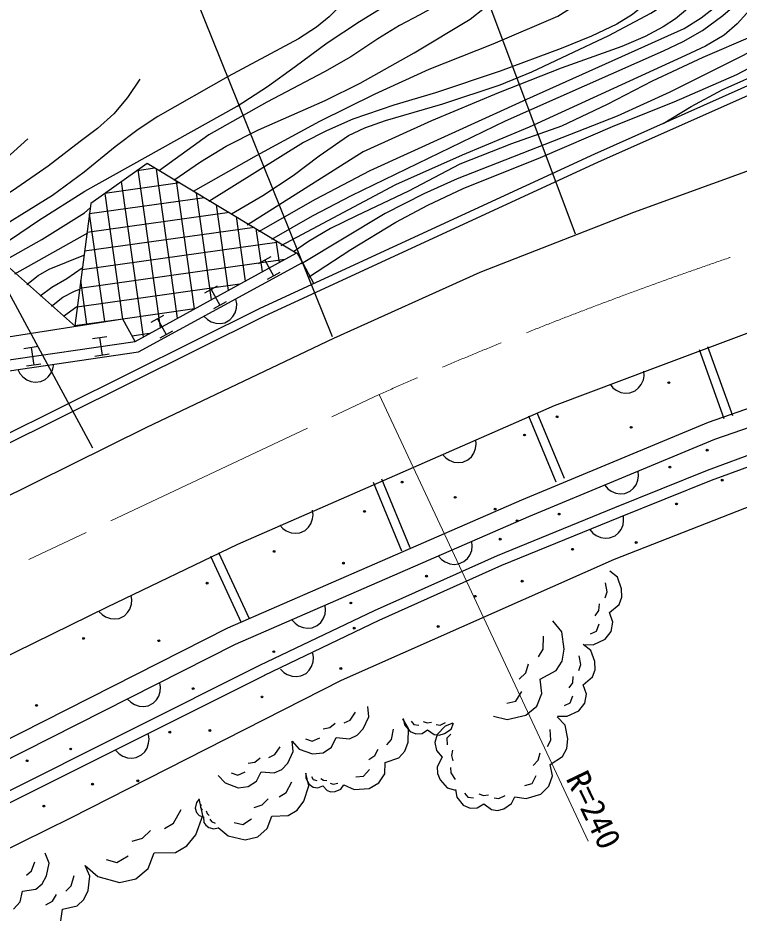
# Model space of a CAD drawing. Units: millimetres, scale not verified. Extents: x 40000 to 680000, y 20000 to 380000.
# Drawn here: x 90325 to 130134, y 243728 to 293199 of the extents above; entities that cross this region are included whole.
import ezdxf
from ezdxf.enums import TextEntityAlignment as Align

# ---------------------------------------------------------------- set-up
doc = ezdxf.new("R2010")
doc.units = ezdxf.units.MM
doc.header["$LTSCALE"] = 1000
doc.linetypes.add('CHAIN', pattern=[18.5, 12, -1.5, 3.5, -1.5])
for name, color, linetype, lineweight in [('M-BGD', 7, 'Continuous', 25), ('M-BGD-EXST', 7, 'Continuous', 25), ('M-BMK', 2, 'CHAIN', 13), ('M-STR-HTXT', 7, 'Continuous', 13), ('M-STR-STRC', 7, 'Continuous', 25)]:
    doc.layers.add(name, color=color, linetype=linetype, lineweight=lineweight)
doc.styles.add('ＭＳ ゴシック', font='')
doc.styles.get('ＭＳ ゴシック').set_extended_font_data('MS Gothic')

msp = doc.modelspace()

# ---------------------------------------------------------------- linework, layer by layer
at = {"layer": 'M-BGD'}
for p, q in [((122176, 285704), (131329, 289786)), ((122383, 285249), (131526, 289326)), ((103693, 277178), (122176, 285704)), ((97453, 285157), (94356, 282955)), ((105680, 280205), (97453, 285157)), ((103909, 276727), (122383, 285249)), ((97880, 284903), (96902, 284765)), ((98195, 276109), (96969, 284813)), ((99133, 276621), (97974, 284847)), ((99254, 284087), (95130, 283506)), ((97257, 275598), (96051, 284160)), ((100070, 277132), (99076, 284192)), ((96109, 276575), (95133, 283508)), ((101008, 277644), (100178, 283538)), ((100628, 283270), (94279, 282376)), ((94356, 282955), (93460, 276202)), ((101946, 278155), (101280, 282883)), ((102002, 282454), (94142, 281347)), ((95119, 276435), (94281, 282389)), ((102884, 278667), (102382, 282228)), ((103376, 281638), (94006, 280318)), ((103822, 279178), (103484, 281574)), ((90158, 279071), (94181, 281340)), ((93503, 276163), (88277, 280790)), ((104750, 280821), (93870, 279289)), ((104760, 279690), (104586, 280919)), ((96789, 275342), (105680, 280205)), ((103607, 279641), (104309, 280025)), ((105697, 280201), (105689, 280264)), ((106035, 279702), (105748, 280229)), ((105063, 279856), (93733, 278260)), ((96982, 274764), (106035, 279702)), ((103958, 279833), (104438, 278956)), ((106035, 279702), (106655, 278524)), ((104789, 279148), (104087, 278764)), ((94129, 276296), (93791, 278696)), ((102567, 278494), (93597, 277231)), ((100644, 278020), (101345, 278404)), ((100995, 278212), (101474, 277335)), ((102405, 277416), (102361, 277665)), ((75284, 263055), (103693, 277178)), ((92848, 276732), (93573, 277270)), ((100071, 277133), (96109, 276575)), ((101825, 277527), (101123, 277143)), ((102313, 276912), (102394, 277183)), ((102394, 277183), (102405, 277416)), ((75497, 262603), (103909, 276727)), ((96109, 276575), (88311, 275343)), ((96109, 276575), (93460, 276202)), ((96789, 275342), (96109, 276575)), ((97680, 276399), (98382, 276783)), ((98031, 276591), (98511, 275714)), ((100601, 276716), (100785, 276542)), ((100785, 276542), (100986, 276423)), ((102020, 276527), (102194, 276711)), ((102194, 276711), (102313, 276912)), ((100986, 276423), (101257, 276342)), ((101257, 276342), (101490, 276331)), ((101490, 276331), (101739, 276375)), ((101739, 276375), (102020, 276527)), ((94433, 275505), (95224, 275620)), ((94829, 275563), (94972, 274573)), ((97575, 275771), (96626, 275638)), ((98861, 275906), (98160, 275522)), ((125666, 273948), (130727, 275850)), ((85459, 273697), (96789, 275342)), ((90656, 274957), (91448, 275072)), ((85649, 273118), (96982, 274764)), ((91052, 275014), (91196, 274025)), ((95368, 274631), (94577, 274516)), ((129313, 271065), (127944, 274877)), ((129783, 271234), (128414, 275046)), ((91592, 274082), (90800, 273967)), ((92260, 273836), (92305, 274085)), ((90326, 273797), (90439, 273571)), ((92001, 273394), (92170, 273620)), ((92170, 273620), (92260, 273836)), ((119946, 271802), (125666, 273948)), ((124889, 273446), (124878, 273698)), ((137304, 273960), (128425, 270856)), ((90439, 273571), (90587, 273390)), ((90587, 273390), (90813, 273221)), ((90813, 273221), (91029, 273131)), ((91029, 273131), (91278, 273087)), ((91278, 273087), (91594, 273133)), ((91594, 273133), (91820, 273246)), ((91820, 273246), (92001, 273394)), ((124734, 272957), (124849, 273216)), ((124849, 273216), (124889, 273446)), ((123011, 272981), (123172, 272785)), ((123172, 272785), (123356, 272642)), ((123356, 272642), (123614, 272527)), ((124097, 272498), (124395, 272613)), ((124395, 272613), (124591, 272774)), ((124591, 272774), (124734, 272957)), ((137619, 273011), (128783, 269922)), ((123614, 272527), (123844, 272486)), ((123844, 272486), (124097, 272498)), ((110835, 267812), (119946, 271802)), ((120037, 267580), (118531, 271207)), ((120499, 267772), (118992, 271399)), ((128425, 270856), (118119, 266572)), ((128389, 268241), (133678, 270190)), ((115592, 269430), (115621, 269661)), ((115621, 269661), (115598, 269913)), ((128783, 269922), (118511, 265652)), ((128605, 267682), (133875, 269623)), ((115356, 268976), (115490, 269166)), ((115490, 269166), (115592, 269430)), ((113768, 269106), (113938, 268919)), ((113938, 268919), (114129, 268784)), ((114129, 268784), (114392, 268682)), ((114392, 268682), (114624, 268653)), ((114624, 268653), (114876, 268677)), ((114876, 268677), (115168, 268806)), ((115168, 268806), (115356, 268976)), ((123270, 266176), (128389, 268241)), ((124588, 267918), (124570, 268171)), ((102456, 264154), (110835, 267812)), ((111981, 263952), (110410, 267737)), ((135294, 268023), (123240, 263306)), ((123496, 265621), (128605, 267682)), ((124446, 267426), (124554, 267688)), ((124554, 267688), (124588, 267918)), ((111519, 263760), (109948, 267546)), ((122723, 267403), (122889, 267212)), ((122889, 267212), (123077, 267073)), ((124117, 267073), (124308, 267239)), ((124308, 267239), (124446, 267426)), ((123077, 267073), (123338, 266966)), ((123338, 266966), (123569, 266931)), ((123569, 266931), (123821, 266950)), ((123821, 266950), (124117, 267073)), ((118119, 266572), (101898, 259512)), ((116799, 263532), (123270, 266176)), ((106622, 265772), (106595, 266023)), ((106595, 265540), (106622, 265772)), ((123763, 265455), (123747, 265707)), ((118511, 265652), (102323, 258607)), ((104774, 265197), (104946, 265011)), ((106363, 265083), (106496, 265275)), ((106496, 265275), (106595, 265540)), ((117035, 262981), (123496, 265621)), ((123617, 264964), (123727, 265225)), ((123727, 265225), (123763, 265455)), ((104946, 265011), (105138, 264879)), ((105138, 264879), (105403, 264779)), ((105403, 264779), (105635, 264753)), ((105635, 264753), (105886, 264779)), ((105886, 264779), (106178, 264911)), ((106178, 264911), (106363, 265083)), ((121894, 264955), (122058, 264762)), ((122058, 264762), (122245, 264622)), ((123285, 264613), (123477, 264778)), ((123477, 264778), (123617, 264964)), ((115403, 264038), (115381, 264290)), ((122245, 264622), (122505, 264512)), ((122505, 264512), (122736, 264476)), ((122736, 264476), (122988, 264493)), ((122988, 264493), (123285, 264613)), ((95274, 260696), (102456, 264154)), ((115270, 263543), (115373, 263807)), ((115373, 263807), (115403, 264038)), ((102659, 259808), (100968, 263465)), ((103113, 260018), (101421, 263674)), ((123240, 263306), (108172, 256624)), ((110006, 260489), (116799, 263532)), ((113547, 263492), (113716, 263304)), ((113716, 263304), (113906, 263168)), ((114653, 263057), (114946, 263184)), ((114946, 263184), (115134, 263354)), ((115134, 263354), (115270, 263543)), ((110259, 259945), (117035, 262981)), ((113906, 263168), (114169, 263064)), ((114169, 263064), (114401, 263034)), ((114401, 263034), (114653, 263057)), ((123418, 262318), (122991, 262655)), ((123648, 261687), (123418, 262318)), ((122854, 261516), (122758, 262008)), ((96619, 261067), (96585, 261317)), ((122738, 261192), (122854, 261516)), ((123518, 260819), (123663, 261224)), ((123663, 261224), (123648, 261687)), ((96508, 260567), (96599, 260834)), ((96599, 260834), (96619, 261067)), ((107310, 260515), (107287, 260767)), ((122394, 260493), (122430, 260846)), ((122990, 260370), (123518, 260819)), ((79915, 253149), (95274, 260696)), ((94789, 260437), (94967, 260257)), ((94967, 260257), (95162, 260130)), ((96201, 260193), (96381, 260371)), ((96381, 260371), (96508, 260567)), ((103683, 257461), (110006, 260489)), ((107176, 260021), (107279, 260284)), ((107279, 260284), (107310, 260515)), ((122197, 260199), (122394, 260493)), ((123167, 259848), (122990, 260370)), ((95162, 260130), (95430, 260039)), ((95430, 260039), (95662, 260019)), ((95662, 260019), (95913, 260053)), ((95913, 260053), (96201, 260193)), ((103942, 256920), (110259, 259945)), ((105453, 259969), (105623, 259781)), ((105623, 259781), (105812, 259646)), ((106852, 259662), (107040, 259831)), ((107040, 259831), (107176, 260021)), ((120355, 259312), (119856, 259916)), ((122258, 259354), (122404, 259758)), ((123073, 259334), (123167, 259848)), ((101898, 259512), (81694, 249287)), ((105812, 259646), (106076, 259542)), ((106076, 259542), (106307, 259512)), ((106307, 259512), (106559, 259534)), ((106559, 259534), (106852, 259662)), ((120487, 258352), (120355, 259312)), ((121927, 259199), (122258, 259354)), ((122736, 258907), (123073, 259334)), ((119317, 258352), (119330, 259075)), ((122076, 258597), (122736, 258907)), ((102323, 258607), (82112, 248378)), ((119054, 257932), (119317, 258352)), ((120368, 257695), (120487, 258352)), ((121949, 258281), (121532, 258610)), ((121532, 258610), (122076, 258597)), ((122173, 257664), (121949, 258281)), ((106647, 257889), (106612, 258139)), ((106628, 257656), (106647, 257889)), ((121399, 257497), (121304, 257978)), ((82750, 246995), (103683, 257461)), ((104820, 257252), (104998, 257072)), ((106411, 257192), (106537, 257388)), ((106537, 257388), (106628, 257656)), ((118357, 257051), (118515, 257537)), ((120040, 257169), (120368, 257695)), ((121285, 257181), (121399, 257497)), ((122189, 257212), (122173, 257664)), ((83001, 246450), (103951, 256924)), ((104998, 257072), (105194, 256946)), ((105194, 256946), (105462, 256856)), ((105462, 256856), (105694, 256837)), ((105694, 256837), (105945, 256872)), ((105945, 256872), (106232, 257014)), ((106232, 257014), (106411, 257192)), ((117989, 256696), (118357, 257051)), ((119159, 256696), (120040, 257169)), ((120949, 256498), (120984, 256843)), ((121531, 256378), (122046, 256817)), ((122046, 256817), (122189, 257212)), ((108172, 256624), (93235, 249025)), ((98200, 256251), (98163, 256501)), ((119251, 255908), (119159, 256696)), ((120756, 256211), (120949, 256498)), ((121704, 255869), (121531, 256378)), ((98095, 255750), (98183, 256019)), ((98183, 256019), (98200, 256251)), ((117818, 255487), (118147, 256013)), ((118962, 255211), (119251, 255908)), ((120816, 255386), (120958, 255781)), ((121613, 255366), (121704, 255869)), ((96379, 255598), (96558, 255420)), ((96558, 255420), (96756, 255296)), ((96756, 255296), (97024, 255208)), ((97507, 255228), (97793, 255373)), ((97793, 255373), (97971, 255552)), ((97971, 255552), (98095, 255750)), ((117306, 255369), (117818, 255487)), ((120493, 255234), (120816, 255386)), ((121283, 254949), (121613, 255366)), ((97024, 255208), (97257, 255191)), ((97257, 255191), (97507, 255228)), ((108666, 254438), (108969, 254881)), ((109701, 254610), (109637, 255188)), ((118357, 254711), (118962, 255211)), ((120638, 254646), (121283, 254949)), ((108332, 254284), (108666, 254438)), ((109392, 253961), (109701, 254610)), ((111887, 253976), (111579, 254514)), ((111591, 254528), (111670, 254183)), ((112026, 254374), (112177, 254191)), ((112700, 254366), (112918, 254289)), ((112918, 254289), (113146, 254323)), ((113637, 254164), (113932, 254305)), ((116570, 254659), (117332, 254475)), ((117332, 254475), (118357, 254711)), ((120525, 254166), (120088, 254623)), ((120107, 254659), (120638, 254646)), ((107168, 253951), (107541, 254021)), ((107541, 254021), (107837, 254259)), ((109051, 253602), (109392, 253961)), ((110949, 253368), (111056, 253929)), ((111670, 254183), (111973, 253816)), ((111861, 253212), (111887, 253976)), ((111973, 253816), (112297, 253673)), ((112177, 254191), (112456, 254164)), ((112637, 253697), (112937, 253893)), ((112937, 253893), (113306, 253633)), ((113414, 254185), (113637, 254164)), ((113904, 254102), (113476, 253643)), ((113874, 253692), (114235, 253939)), ((114342, 254266), (113904, 254102)), ((114235, 253939), (114378, 254262)), ((119745, 253334), (119714, 253916)), ((120686, 253401), (120525, 254166)), ((97561, 253390), (97526, 253641)), ((97542, 253158), (97561, 253390)), ((106204, 253406), (106570, 253270)), ((106570, 253270), (106988, 253463)), ((107630, 252948), (107894, 253475)), ((107894, 253475), (108633, 253410)), ((108633, 253410), (109051, 253602)), ((110688, 253076), (110949, 253368)), ((112297, 253673), (112637, 253697)), ((113306, 253633), (113584, 253607)), ((113476, 253643), (113344, 253194)), ((113584, 253607), (113874, 253692)), ((114215, 253669), (114002, 253439)), ((114002, 253439), (114015, 253069)), ((119558, 252980), (119745, 253334)), ((120629, 252866), (120686, 253401)), ((97326, 252694), (97452, 252890)), ((97452, 252890), (97542, 253158)), ((104509, 252530), (104805, 252964)), ((105521, 252699), (105459, 253265)), ((105459, 253265), (105857, 252840)), ((105857, 252840), (106589, 252570)), ((107167, 252634), (107630, 252948)), ((110028, 252483), (110216, 252841)), ((111680, 252715), (111861, 253212)), ((113344, 253194), (113434, 252752)), ((120395, 252424), (120629, 252866)), ((95734, 252754), (95912, 252574)), ((95912, 252574), (96108, 252448)), ((96108, 252448), (96376, 252357)), ((96376, 252357), (96609, 252339)), ((96609, 252339), (96859, 252373)), ((96859, 252373), (97146, 252515)), ((97146, 252515), (97326, 252694)), ((103408, 252123), (103698, 252355)), ((104182, 252380), (104509, 252530)), ((105218, 252065), (105521, 252699)), ((106589, 252570), (107167, 252634)), ((109694, 252256), (110028, 252483)), ((110605, 252099), (111354, 252350)), ((111354, 252350), (111680, 252715)), ((113434, 252752), (113743, 252393)), ((113743, 252393), (113465, 251865)), ((114321, 252784), (114258, 252486)), ((114258, 252486), (114342, 252193)), ((119049, 252232), (119147, 252632)), ((119714, 251992), (120395, 252424)), ((103044, 252054), (103408, 252123)), ((104885, 251713), (105218, 252065)), ((110571, 251473), (110605, 252099)), ((113465, 251865), (113479, 251495)), ((114208, 251817), (114218, 251522)), ((118773, 251925), (119049, 252232)), ((119834, 251363), (119714, 251992)), ((101371, 251383), (101760, 250968)), ((102100, 251521), (102458, 251388)), ((102458, 251388), (102867, 251577)), ((103495, 251073), (103753, 251588)), ((103753, 251588), (104476, 251525)), ((104476, 251525), (104885, 251713)), ((106379, 250809), (106212, 251510)), ((106219, 251514), (106224, 251236)), ((106528, 251325), (106615, 251160)), ((108983, 251313), (109399, 251337)), ((109399, 251337), (109725, 251702)), ((110252, 250969), (110571, 251473)), ((113479, 251495), (113640, 251131)), ((114218, 251522), (114453, 251160)), ((118705, 250942), (118939, 251384)), ((119641, 250786), (119834, 251363)), ((101760, 250968), (102476, 250703)), ((103042, 250766), (103495, 251073)), ((105134, 250437), (105437, 251029)), ((106224, 251236), (106397, 250905)), ((106397, 250905), (106623, 250743)), ((106615, 251160), (106825, 251094)), ((107046, 251210), (107200, 251115)), ((107200, 251115), (107382, 251105)), ((107565, 250955), (107733, 250903)), ((107733, 250903), (107983, 250963)), ((108156, 250632), (108319, 250858)), ((108315, 250859), (108884, 250614)), ((109714, 250661), (110252, 250969)), ((113640, 251131), (114025, 250700)), ((118300, 250818), (118705, 250942)), ((102476, 250703), (103042, 250766)), ((104746, 250196), (105134, 250437)), ((106099, 249964), (106379, 250809)), ((106623, 250743), (106888, 250706)), ((106888, 250706), (107151, 250808)), ((107151, 250808), (107392, 250548)), ((107392, 250548), (107602, 250483)), ((107602, 250483), (107838, 250501)), ((107838, 250501), (108156, 250632)), ((108884, 250614), (109714, 250661)), ((114025, 250700), (114474, 250568)), ((114473, 250597), (114557, 250188)), ((114982, 250403), (115155, 250183)), ((115776, 250374), (116030, 250277)), ((118373, 250100), (119184, 250350)), ((119184, 250350), (119641, 250786)), ((100175, 249883), (100112, 249567)), ((100323, 250073), (100175, 249883)), ((100528, 249179), (100339, 250083)), ((103815, 249752), (104142, 250089)), ((105736, 249469), (106099, 249964)), ((114557, 250188), (114903, 249748)), ((115155, 250183), (115482, 250144)), ((116030, 250277), (116300, 250311)), ((116612, 250141), (116874, 250110)), ((116874, 250110), (117226, 250267)), ((117139, 249546), (117572, 249827)), ((117572, 249827), (117750, 250204)), ((117749, 250204), (118373, 250100)), ((98920, 248748), (99330, 249494)), ((100112, 249567), (100175, 249335)), ((100175, 249335), (100333, 249167)), ((100428, 249778), (100396, 249620)), ((100396, 249620), (100502, 249462)), ((100713, 249420), (100765, 249272)), ((103367, 249608), (103815, 249752)), ((105251, 249168), (105736, 249469)), ((114903, 249748), (115281, 249570)), ((115281, 249570), (115682, 249588)), ((115682, 249588), (116041, 249811)), ((116041, 249811), (116468, 249494)), ((116468, 249494), (116796, 249454)), ((116796, 249454), (117139, 249546)), ((93235, 249025), (83931, 244431)), ((100139, 248107), (100528, 249179)), ((100333, 249167), (100565, 249093)), ((100565, 249093), (100586, 248787)), ((100765, 249272), (100881, 249167)), ((100923, 248966), (101008, 248840)), ((101008, 248840), (101208, 248745)), ((102737, 248679), (103221, 248980)), ((104090, 248446), (104333, 249134)), ((104333, 249134), (105251, 249168)), ((98416, 248454), (98920, 248748)), ((100586, 248787), (100692, 248629)), ((100692, 248629), (100860, 248513)), ((100860, 248513), (101145, 248429)), ((101145, 248429), (101377, 248492)), ((101371, 248501), (101926, 248040)), ((102266, 248789), (102737, 248679)), ((103569, 247988), (104090, 248446)), ((96629, 247750), (97207, 247918)), ((97207, 247918), (97638, 248338)), ((99656, 247487), (100139, 248107)), ((101926, 248040), (102868, 247820)), ((102868, 247820), (103569, 247988)), ((99025, 247119), (99656, 247487)), ((92041, 246539), (91835, 247083)), ((95789, 246583), (96419, 246951)), ((97512, 246236), (97848, 247109)), ((97848, 247109), (99025, 247119)), ((91082, 246113), (91264, 246618)), ((91903, 245833), (92041, 246539)), ((94033, 246404), (94727, 245795)), ((94302, 245819), (94035, 246406)), ((95190, 246741), (95789, 246583)), ((90796, 245881), (91082, 246113)), ((96829, 245669), (97512, 246236)), ((91306, 245109), (91663, 245400)), ((91663, 245400), (91903, 245833)), ((93272, 245279), (93437, 245850)), ((94201, 245028), (94302, 245819)), ((94727, 245795), (95925, 245480)), ((95925, 245480), (96829, 245669)), ((90450, 244412), (90575, 244988)), ((90575, 244988), (91306, 245109)), ((92973, 245001), (93272, 245279)), ((93967, 244532), (94201, 245028)), ((90081, 243992), (90450, 244412)), ((91863, 244247), (92232, 244450)), ((92232, 244450), (92461, 244803)), ((93593, 244184), (93967, 244532)), ((92697, 243351), (92793, 243997)), ((92793, 243997), (93593, 244184))]:
    msp.add_line(p, q, dxfattribs=at)
for points in [[(103620, 281415), (106753, 283191), (109778, 284785), (118409, 288705), (127103, 292624), (128046, 293206), (129026, 293969), (129434, 294410), (129826, 295042), (130005, 295594), (130106, 296387), (130089, 297819), (129939, 299419), (129767, 300075), (129462, 300808), (128880, 301883)], [(127358, 301646), (127966, 300610), (128550, 299397), (128803, 298634), (128945, 297846), (128962, 297225), (128865, 296426), (128653, 295684), (128316, 294956), (127934, 294388), (127395, 293792), (126622, 293148), (125935, 292700), (124957, 292178), (123666, 291628), (120305, 290420), (116846, 289066), (113156, 287512), (109382, 285800), (102977, 281753)], [(104334, 280980), (106587, 282279), (108740, 283397), (117232, 287519), (125967, 291377), (127052, 291889), (128119, 292507), (129236, 293337), (130310, 294262), (131154, 295053), (131964, 295957), (132409, 296615), (132716, 297249), (132945, 298015), (133064, 298817), (133078, 299832), (132995, 300676), (132882, 301429)], [(133748, 301288), (134007, 300316), (134159, 299329), (134153, 298720), (134015, 297917), (133814, 297342), (133427, 296655), (131912, 295056), (130563, 293455), (130034, 292866), (129312, 292255), (128280, 291648), (127184, 291127), (118550, 287166), (114847, 285621), (111174, 283976), (104844, 280623)], [(102122, 282375), (103846, 283390), (105516, 284492), (106945, 285591), (108581, 286704), (109481, 287130), (110614, 287538), (113776, 288460), (116941, 289497), (118691, 290220), (120677, 291160), (122950, 292237), (125259, 293457), (125902, 293873), (126675, 294526), (127043, 294993), (127289, 295486), (127448, 296071), (127497, 296677), (127446, 297276), (127259, 298060), (126900, 299013), (126290, 300274), (125802, 301173)], [(136662, 300944), (136494, 299556), (136198, 298023), (135900, 297060), (135496, 296144), (135088, 295471), (134462, 294689), (133736, 293987), (132935, 293363), (131950, 292743), (130877, 292193), (128125, 291013), (125345, 289705), (122858, 288417), (120334, 287231), (117574, 286246), (114718, 285117), (111879, 283639), (109021, 282274), (107584, 281571), (106370, 280856), (105544, 280295)], [(124881, 300660), (125379, 300017), (125858, 299194), (126042, 298631), (126174, 297836), (126230, 297039), (126182, 296034), (126068, 295563), (125820, 295019), (125479, 294519), (124921, 293924), (124247, 293386), (123395, 292860), (121995, 292191), (120321, 291514), (116952, 290267), (113382, 289058), (111080, 288376), (108820, 287602), (107350, 286968), (106093, 286321), (100864, 283066)], [(100013, 283627), (103488, 285607), (106998, 287493), (110046, 289001), (113030, 290362), (116552, 291763), (120125, 293305), (120977, 293830), (121647, 294370), (122322, 295103), (122886, 295871), (123201, 296406), (123464, 297155), (123496, 297584), (123408, 298172), (122749, 300027)], [(98931, 284235), (100410, 285263), (101818, 286123), (103606, 287021), (105450, 287832), (107282, 288632), (109211, 289596), (112193, 291264), (115281, 293124), (116078, 293756), (116946, 294587), (117891, 295770), (119010, 296980), (119616, 297505), (120110, 298099), (120280, 298462), (120348, 298929), (120268, 299655)], [(116779, 297874), (115743, 296660), (114903, 295517), (114440, 294853), (113859, 294205), (113217, 293748), (112503, 293373), (111382, 292789), (110193, 292045), (108697, 291054), (107254, 290216), (104065, 288543), (100872, 286742), (98134, 284770)], [(138698, 297793), (138749, 297171), (138700, 296380), (138580, 296015), (138270, 295515), (137686, 294932), (137074, 294476), (136040, 293850), (134831, 293251), (131962, 291931), (128919, 290414), (126307, 289102), (123400, 287768), (114574, 284309), (112736, 283486), (110594, 282404), (105980, 279617)], [(106368, 278890), (108711, 280422), (111186, 281917), (112951, 282863), (114899, 283785), (119167, 285500), (123272, 287264), (126560, 288571), (130013, 290072), (132308, 291292), (134501, 292346), (136119, 293095), (137764, 293974), (138455, 294442), (139024, 295000), (139231, 295321), (139430, 295865), (139571, 297163)], [(88809, 280228), (91459, 282023), (94027, 283644), (102426, 288321), (104104, 289411), (105623, 290525), (107399, 291822), (109173, 292993), (110715, 293937), (112299, 295088), (112531, 295527), (112686, 296115), (112736, 296376)], [(109382, 295354), (108484, 294266), (107513, 293266), (106807, 292696), (105805, 292041), (101927, 289963), (98045, 287765), (96954, 287046), (95686, 286074), (93984, 284676), (92234, 283389), (88297, 280972)], [(125950, 287372), (127485, 288316), (129201, 289238), (131765, 290367), (134251, 291570), (135832, 292431), (137369, 293151), (138684, 293636), (140053, 294025), (141014, 294255)], [(97052, 289812), (96371, 288814), (95614, 287896), (94723, 287102), (93757, 286380), (91986, 285010), (90022, 283656), (87419, 282097)], [(83105, 281199), (84896, 282106), (86629, 283100), (87871, 283958), (89118, 284959), (90878, 286517)], [(89456, 279726), (91645, 280967), (93995, 282439), (94322, 282720)], [(90813, 278487), (91449, 278980), (92044, 279321), (93971, 280101)], [(91562, 277855), (92199, 278340), (93022, 278806), (93877, 279399)], [(92170, 277294), (92804, 277784), (93457, 278116), (93737, 278229)]]:
    msp.add_lwpolyline(points, dxfattribs=at)
for centre, radius in [((126253, 273064), 50), ((126253, 273064), 30), ((126253, 273064), 10), ((120087, 271182), 50), ((120087, 271182), 30), ((120087, 271182), 10), ((124176, 270598), 50), ((124176, 270598), 30), ((124176, 270598), 10), ((118287, 270174), 50), ((118287, 270174), 30), ((118287, 270174), 10), ((128376, 269340), 50), ((128376, 269340), 30), ((128376, 269340), 10), ((126309, 268406), 50), ((126309, 268406), 30), ((126309, 268406), 10), ((129206, 267680), 50), ((129206, 267680), 30), ((129206, 267680), 10), ((111537, 267578), 50), ((111537, 267578), 30), ((111537, 267578), 10), ((114458, 266735), 50), ((114458, 266735), 30), ((114458, 266735), 10), ((126680, 266368), 50), ((126680, 266368), 30), ((126680, 266368), 10), ((109460, 265956), 50), ((109460, 265956), 30), ((109460, 265956), 10), ((116664, 266086), 50), ((116664, 266086), 30), ((116664, 266086), 10), ((120195, 265812), 50), ((120195, 265812), 30), ((120195, 265812), 10), ((117879, 265441), 50), ((117879, 265441), 30), ((117879, 265441), 10), ((116952, 264422), 50), ((116952, 264422), 30), ((116952, 264422), 10), ((124456, 264237), 50), ((124456, 264237), 30), ((124456, 264237), 10), ((104463, 263749), 50), ((104463, 263749), 30), ((104463, 263749), 10), ((120936, 263866), 50), ((120936, 263866), 30), ((120936, 263866), 10), ((108292, 263100), 50), ((108292, 263100), 30), ((108292, 263100), 10), ((112876, 262384), 50), ((112876, 262384), 30), ((112876, 262384), 10), ((100764, 261997), 50), ((100764, 261997), 30), ((100764, 261997), 10), ((118157, 262106), 50), ((118157, 262106), 30), ((118157, 262106), 10), ((115563, 261272), 50), ((115563, 261272), 30), ((115563, 261272), 10), ((108708, 260902), 50), ((108708, 260902), 30), ((108708, 260902), 10), ((108893, 259512), 50), ((108893, 259512), 30), ((108893, 259512), 10), ((113525, 259605), 50), ((113525, 259605), 30), ((113525, 259605), 10), ((93949, 258947), 50), ((93949, 258947), 30), ((93949, 258947), 10), ((98103, 258817), 50), ((98103, 258817), 30), ((98103, 258817), 10), ((104446, 258215), 50), ((104446, 258215), 30), ((104446, 258215), 10), ((108152, 257289), 50), ((108152, 257289), 30), ((108152, 257289), 10), ((99999, 256177), 50), ((99999, 256177), 30), ((99999, 256177), 10), ((103798, 255714), 50), ((91353, 255247), 50), ((91353, 255247), 30), ((103798, 255714), 30), ((103798, 255714), 10), ((91353, 255247), 10), ((98703, 253769), 50), ((98703, 253769), 30), ((100926, 253861), 50), ((100926, 253861), 30), ((100926, 253861), 10), ((98703, 253769), 10), ((93237, 252842), 50), ((93237, 252842), 30), ((93237, 252842), 10), ((90828, 252194), 50), ((90828, 252194), 30), ((90828, 252194), 10), ((94441, 250897), 50), ((94441, 250897), 30), ((94441, 250897), 10), ((96942, 251082), 50), ((96942, 251082), 30), ((96942, 251082), 10), ((91755, 249693), 50), ((91755, 249693), 30), ((91755, 249693), 10)]:
    msp.add_circle(centre, radius, dxfattribs=at)
at = {"layer": 'M-BGD-EXST'}
for p, q in [((121105, 281259), (113193, 302357)), ((99179, 296704), (107678, 275620)), ((94459, 269451), (83770, 289207))]:
    msp.add_line(p, q, dxfattribs=at)
at = {"layer": 'M-BMK'}
msp.add_line((78717, 257540), (110272, 272416), dxfattribs=at)
msp.add_arc((207985, 50732), 242263, 91.36438, 113.78674, dxfattribs=at)
at = {"layer": 'M-STR-HTXT'}
msp.add_line((110272, 272416), (121801, 247756), dxfattribs=at)
msp.add_arc((193092, 3970), 244204, 88.26019, 106.13828, dxfattribs=at)
at = {"layer": 'M-STR-STRC'}
for p, q in [((124316, 282470), (130772, 284810)), ((115841, 279161), (124316, 282470)), ((107771, 275529), (115841, 279161)), ((97440, 270606), (107771, 275529)), ((76538, 260276), (97440, 270606))]:
    msp.add_line(p, q, dxfattribs=at)

# ---------------------------------------------------------------- texts
at = {"layer": 'M-STR-HTXT', "style": 'ＭＳ ゴシック'}
msp.add_text('R=240', height=1320, rotation=295.7, dxfattribs=at).set_placement((122118, 249482), align=Align.MIDDLE_CENTER)

doc.saveas('drawing.dxf')
